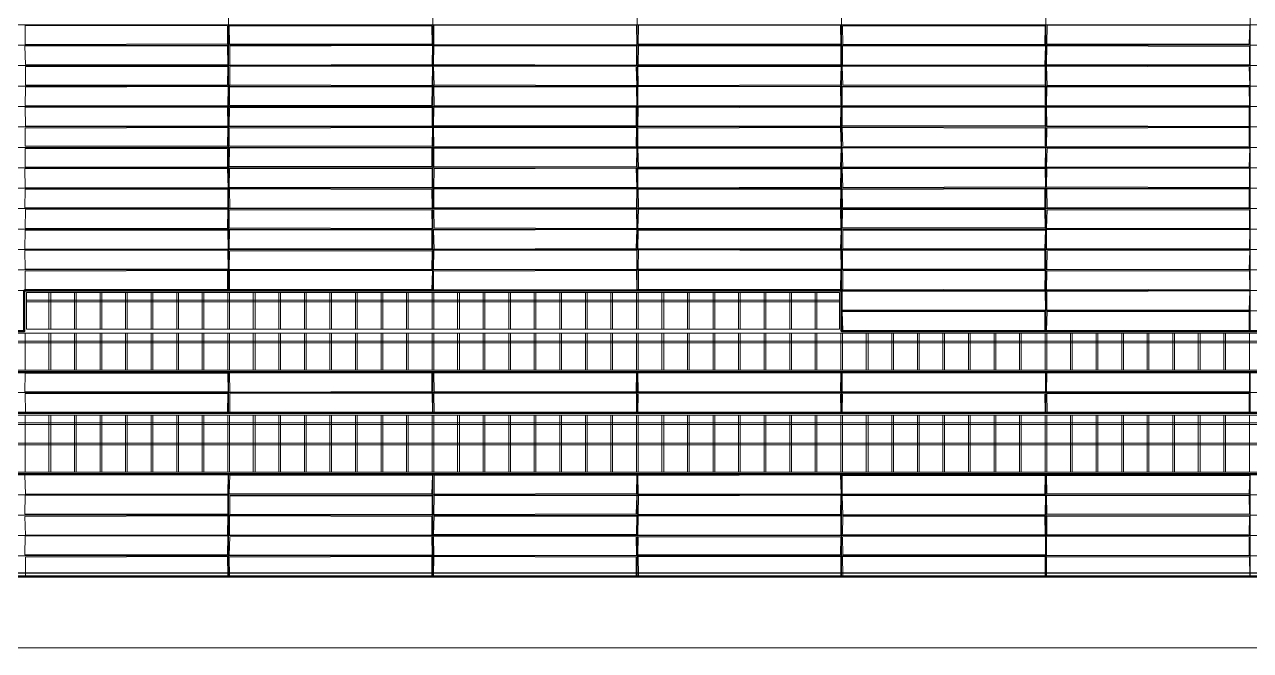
# Model space of a CAD drawing. Extents: x -50000 to 1632000, y -47600 to 308800.
# Drawn here: x 1054013 to 1126013, y -4550 to 32214 of the extents above; entities that cross this region are included whole.
import ezdxf

# ---------------------------------------------------------------- set-up
doc = ezdxf.new("R2010")
doc.units = 0
doc.header["$MEASUREMENT"] = 0
doc.layers.get('Defpoints').update_dxf_attribs({"color": 6})
doc.layers.add('2', color=7, linetype='Continuous')
doc.styles.get("Standard").update_dxf_attribs({"font": 'isocpeur.ttf'})
doc.dimstyles.get("Standard").update_dxf_attribs({"dimscale": 200, "dimtxt": 2.5, "dimasz": 1.5, "dimexe": 1.5, "dimexo": 5, "dimgap": 1, "dimtad": 1, "dimtoh": 1, "dimdec": 0, "dimrnd": 10, "dimzin": 0, "dimtxsty": 'Standard', "dimblk": 'OBLIQUE', "dimcen": 1, "dimdle": 1.5, "dimclrd": 256, "dimclre": 256, "dimclrt": 256, "dimadec": 0, "dimazin": 0, "dimtfac": 1, "dimtdec": 0, "dimtix": 1, "dimtmove": 0, "dimatfit": 3, "dimldrblk": 'NONE', "dimfxl": 1, "dimtolj": 1, "dimtzin": 0, "dimlwd": 18, "dimlwe": 18, "dimarcsym": 1})

# ---------------------------------------------------------------- blocks, each defined once
blk = doc.blocks.new('_Oblique')
at = {"color": 0, "linetype": 'ByBlock', "lineweight": -2}
blk.add_line((-0.5, -0.5), (0.5, 0.5), dxfattribs=at)
blk = doc.blocks.new('*D19')
at = {"layer": '2', "linetype": 'Continuous', "lineweight": 18, "transparency": 16777216}
blk.add_line((837700, -4400), (1240300, -4400), dxfattribs=at)
at = {"layer": 'Defpoints', "color": 0, "linetype": 'Continuous', "transparency": 16777216}
for p in [(1240000, 220000), (838000, 0), (1240000, -4400)]:
    blk.add_point(p, dxfattribs=at)
at = {"layer": '2', "linetype": 'Continuous', "lineweight": 18, "transparency": 16777216, "xscale": 300, "yscale": 300, "zscale": 300, "rotation": 180}
blk.add_blockref('_Oblique', (838000, -4400), dxfattribs=at)
at = {"layer": '2', "linetype": 'Continuous', "lineweight": 18, "transparency": 16777216, "xscale": 300, "yscale": 300, "zscale": 300}
blk.add_blockref('_Oblique', (1240000, -4400), dxfattribs=at)
at = {"layer": '2', "linetype": 'Continuous', "lineweight": 18, "transparency": 16777216, "insert": (1039000, -3950), "char_height": 500, "attachment_point": 5}
blk.add_mtext('\\A1;402000', dxfattribs=at)
blk = doc.blocks.new('_None')

msp = doc.modelspace()

# ---------------------------------------------------------------- linework, layer by layer
at = {"layer": '2', "color": 8, "linetype": 'Continuous', "lineweight": 13}
for p, q in [((1090000, 71200), (1090000, 16600)), ((1102000, 53800), (1102000, 14200)), ((1066000, 44200), (1066000, 16600)), ((1078000, 44200), (1078000, 16600)), ((1126000, 43000), (1126000, 14200)), ((1114000, 35800), (1114000, 14200)), ((1240000, 32200), (838000, 32200)), ((1240000, 31000), (838000, 31000)), ((1240000, 29800), (838000, 29800)), ((1240000, 28600), (838000, 28600)), ((838000, 27400), (1240000, 27400)), ((1240000, 26200), (838000, 26200)), ((838000, 25000), (1240000, 25000)), ((1240000, 23800), (838000, 23800)), ((1240000, 22600), (838000, 22600)), ((838000, 21400), (1240000, 21400)), ((1240000, 20200), (838000, 20200)), ((838000, 19000), (1240000, 19000)), ((1240000, 17800), (838000, 17800)), ((1240000, 16600), (838000, 16600)), ((1150000, 15400), (1102000, 15400)), ((1102000, 14200), (1150000, 14200)), ((1240000, 11800), (838000, 11800)), ((1066000, 11800), (1066000, 9400)), ((1078000, 11800), (1078000, 9400)), ((1090000, 11800), (1090000, 9400)), ((1102000, 11800), (1102000, 9400)), ((1114000, 11800), (1114000, 9400)), ((1126000, 11800), (1126000, 9400)), ((1240000, 10600), (838000, 10600)), ((838000, 9400), (1240000, 9400)), ((1240000, 5800), (838000, 5800)), ((1066000, 5800), (1066000, -200)), ((1078000, 5800), (1078000, -200)), ((1090000, 5800), (1090000, -200)), ((1102000, 5800), (1102000, -200)), ((1114000, 5800), (1114000, -200)), ((1126000, 5800), (1126000, -200)), ((1240000, 4600), (838000, 4600)), ((838000, 3400), (1240000, 3400)), ((1240000, 2200), (838000, 2200)), ((1240000, 1000), (838000, 1000)), ((838000, -200), (1240000, -200))]:
    msp.add_line(p, q, dxfattribs=at)
at = {"layer": '2', "color": 8, "linetype": 'Continuous', "lineweight": 9}
for p, q in [((1054043.4, 31032.7), (1054044.2, 32160.3)), ((1054044.2, 32160.3), (1065935.6, 32132.1)), ((1065933.3, 31074.7), (1065935.6, 32132.1)), ((1066032.1, 32142.9), (1077930.2, 32145.3)), ((1066050.8, 31066.8), (1066032.1, 32142.9)), ((1077948.7, 31060.2), (1077930.2, 32145.3)), ((1078052, 32154.3), (1089949.6, 32168.3)), ((1078052.6, 31029.3), (1078052, 32154.3)), ((1089966, 31037.3), (1089949.6, 32168.3)), ((1090047.7, 31055.1), (1090062.5, 32161)), ((1090062.5, 32161), (1101933.8, 32169.7)), ((1101944.9, 31061), (1101933.8, 32169.7)), ((1102052.5, 32132.7), (1113946, 32145.4)), ((1102074.2, 31042.9), (1102052.5, 32132.7)), ((1113941.6, 31039.6), (1113946, 32145.4)), ((1114050.5, 31069.6), (1114065.2, 32170.2)), ((1114065.2, 32170.2), (1125971, 32171.3)), ((1125938, 31053.8), (1125971, 32171.3)), ((1054026, 30936.4), (1065928.7, 30963.6)), ((1054043.4, 31032.7), (1065933.3, 31074.7)), ((1065949.1, 29846.7), (1065928.7, 30963.6)), ((1066000, 31000), (1065933.3, 31074.7)), ((1066050.8, 31066.8), (1077948.7, 31060.2)), ((1066062, 30952), (1077972.9, 30974.1)), ((1077945.9, 29862.7), (1077972.9, 30974.1)), ((1078025.2, 29872.3), (1078056, 30969.3)), ((1078052.6, 31029.3), (1089966, 31037.3)), ((1078056, 30969.3), (1089956.9, 30943.2)), ((1090047.2, 29857.3), (1090065.3, 30961.9)), ((1090047.7, 31055.1), (1101944.9, 31061)), ((1090065.3, 30961.9), (1101946.6, 30963.1)), ((1101944.6, 29854), (1101946.6, 30963.1)), ((1102047.7, 30947.8), (1113972.4, 30962.3)), ((1102074.2, 31042.9), (1113941.6, 31039.6)), ((1113934.7, 29829.7), (1113972.4, 30962.3)), ((1114032.5, 29872), (1114057, 30963.6)), ((1114050.5, 31069.6), (1125938, 31053.8)), ((1114057, 30963.6), (1125957.1, 30926.3)), ((1054063.5, 29856.6), (1054026, 30936.4)), ((1066067.4, 29836), (1066062, 30952)), ((1089949.8, 29831.2), (1089956.9, 30943.2)), ((1102057.7, 29853.7), (1102047.7, 30947.8)), ((1125958.4, 29846.2), (1125957.1, 30926.3)), ((1054063.5, 29856.6), (1065949.1, 29846.7)), ((1054072.4, 29739.8), (1065952.5, 29746)), ((1054074.8, 28655.7), (1054072.4, 29739.8)), ((1065934.4, 28661), (1065952.5, 29746)), ((1066061.2, 29738.9), (1077974.2, 29760.8)), ((1066069.1, 28673), (1066061.2, 29738.9)), ((1066067.4, 29836), (1077945.9, 29862.7)), ((1077962, 28634), (1077974.2, 29760.8)), ((1078025.2, 29872.3), (1089949.8, 29831.2)), ((1078039.7, 29756.5), (1089932.9, 29732.4)), ((1078073.8, 28674.1), (1078039.7, 29756.5)), ((1089968.6, 28637.8), (1089932.9, 29732.4)), ((1090040.1, 29749.3), (1101968.5, 29747.1)), ((1090050.6, 28630.1), (1090040.1, 29749.3)), ((1090047.2, 29857.3), (1101944.6, 29854)), ((1101927, 28670.3), (1101968.5, 29747.1)), ((1102040.5, 29752), (1113950.6, 29771.7)), ((1102065.8, 28662), (1102040.5, 29752)), ((1102057.7, 29853.7), (1113934.7, 29829.7)), ((1113951.2, 28650.2), (1113950.6, 29771.7)), ((1114032.5, 29872), (1125958.4, 29846.2)), ((1114033.4, 29764.1), (1125944.9, 29730.5)), ((1114074.2, 28629.7), (1114033.4, 29764.1)), ((1125972.6, 28657.5), (1125944.9, 29730.5)), ((1054045.6, 27464.3), (1054066, 28535.2)), ((1054066, 28535.2), (1065970.3, 28566.6)), ((1054074.8, 28655.7), (1065934.4, 28661)), ((1065961.9, 27433.9), (1065970.3, 28566.6)), ((1066000, 28600), (1066069.1, 28673)), ((1066042.2, 27452.7), (1066048.7, 28562.9)), ((1066048.7, 28562.9), (1077948.1, 28534.5)), ((1066069.1, 28673), (1077962, 28634)), ((1077928.8, 27456.3), (1077948.1, 28534.5)), ((1078000, 28600), (1078073.8, 28674.1)), ((1078053.5, 28552.3), (1089945.4, 28540.2)), ((1078069.1, 27429.2), (1078053.5, 28552.3)), ((1078073.8, 28674.1), (1089968.6, 28637.8)), ((1089970, 27454.3), (1089945.4, 28540.2)), ((1090030.9, 28570.2), (1101930.3, 28551.7)), ((1090036.5, 27472.1), (1090030.9, 28570.2)), ((1090050.6, 28630.1), (1101927, 28670.3)), ((1102000, 28600), (1101927, 28670.3)), ((1101946.8, 27453.6), (1101930.3, 28551.7)), ((1102028.5, 27449.1), (1102030.8, 28528.8)), ((1102030.8, 28528.8), (1113947.3, 28551.3)), ((1102065.8, 28662), (1113951.2, 28650.2)), ((1113952.1, 27467.8), (1113947.3, 28551.3)), ((1114027.3, 27431.9), (1114050.7, 28559.7)), ((1114050.7, 28559.7), (1125935.9, 28526.5)), ((1114074.2, 28629.7), (1125972.6, 28657.5)), ((1125955, 27461.6), (1125935.9, 28526.5)), ((1054045.6, 27464.3), (1065961.9, 27433.9)), ((1054059, 27358.5), (1065942.6, 27365.7)), ((1065954.8, 26254.6), (1065942.6, 27365.7)), ((1066042.2, 27452.7), (1077928.8, 27456.3)), ((1078055.1, 27334.5), (1089935.6, 27364.5)), ((1078069.1, 27429.2), (1089970, 27454.3)), ((1089925.6, 26263), (1089935.6, 27364.5)), ((1090036.5, 27472.1), (1101946.8, 27453.6)), ((1102028.5, 27449.1), (1113952.1, 27467.8)), ((1114027.3, 27431.9), (1125955, 27461.6)), ((1114027.3, 27330.7), (1125942.3, 27360.9)), ((1125928.8, 26230.3), (1125942.3, 27360.9)), ((1054067.2, 26251.9), (1054059, 27358.5)), ((1066033.8, 26247.2), (1066054.9, 27341)), ((1066054.9, 27341), (1077957.6, 27336.7)), ((1077944.4, 26262.9), (1077957.6, 27336.7)), ((1078031.8, 26257.8), (1078055.1, 27334.5)), ((1090026, 26236.2), (1090053.8, 27351.4)), ((1090053.8, 27351.4), (1101955.6, 27328.4)), ((1101940.7, 26243.9), (1101955.6, 27328.4)), ((1102028.1, 26271.7), (1102034.5, 27336.2)), ((1102034.5, 27336.2), (1113959.4, 27352.8)), ((1113947.4, 26274.5), (1113959.4, 27352.8)), ((1114058.1, 26269.2), (1114027.3, 27330.7)), ((1054046.9, 26133.7), (1065956.8, 26172.1)), ((1054053.2, 25062), (1054046.9, 26133.7)), ((1054067.2, 26251.9), (1065954.8, 26254.6)), ((1065927.4, 25073.2), (1065956.8, 26172.1)), ((1066027, 26125.7), (1077965, 26170.4)), ((1066030, 25065.8), (1066027, 26125.7)), ((1066033.8, 26247.2), (1077944.4, 26262.9)), ((1077957.8, 25074.1), (1077965, 26170.4)), ((1078026.4, 26162.5), (1089962.4, 26141.1)), ((1078053.8, 25055), (1078026.4, 26162.5)), ((1078031.8, 26257.8), (1089925.6, 26263)), ((1089925.1, 25070.8), (1089962.4, 26141.1)), ((1090026, 26236.2), (1101940.7, 26243.9)), ((1090031.1, 26131.4), (1101931.1, 26165.4)), ((1090039.4, 25035.7), (1090031.1, 26131.4)), ((1101971, 25048.5), (1101931.1, 26165.4)), ((1102028.1, 26271.7), (1113947.4, 26274.5)), ((1102034.2, 26164.2), (1113953.3, 26132.9)), ((1102064.4, 25053.2), (1102034.2, 26164.2)), ((1113961.6, 25060.9), (1113953.3, 26132.9)), ((1114034.9, 25049.6), (1114049.4, 26126.8)), ((1114049.4, 26126.8), (1125937.6, 26157.6)), ((1114058.1, 26269.2), (1125928.8, 26230.3)), ((1125929.8, 25074.4), (1125937.6, 26157.6)), ((1054053.2, 25062), (1065927.4, 25073.2)), ((1054059.1, 24926.6), (1065933.6, 24934.1)), ((1054059.8, 23857.8), (1054059.1, 24926.6)), ((1066000, 25000), (1065927.4, 25073.2)), ((1065937.6, 23840.2), (1065933.6, 24934.1)), ((1066026.1, 23866.1), (1066052.2, 24973.2)), ((1066030, 25065.8), (1077957.8, 25074.1)), ((1066052.2, 24973.2), (1077934.1, 24947.8)), ((1077928.7, 23865.7), (1077934.1, 24947.8)), ((1078053.8, 25055), (1089925.1, 25070.8)), ((1078055.5, 24945.5), (1089964, 24928.1)), ((1078058.5, 23854.8), (1078055.5, 24945.5)), ((1090000, 25000), (1089925.1, 25070.8)), ((1089958.8, 23867.1), (1089964, 24928.1)), ((1090035.8, 24948.7), (1101971.7, 24935.4)), ((1090072.6, 23843), (1090035.8, 24948.7)), ((1090039.4, 25035.7), (1101971, 25048.5)), ((1101931.2, 23850.5), (1101971.7, 24935.4)), ((1102035.2, 24966.7), (1113971.3, 24968.2)), ((1102070.1, 23844.8), (1102035.2, 24966.7)), ((1102064.4, 25053.2), (1113961.6, 25060.9)), ((1113952.7, 23838.9), (1113971.3, 24968.2)), ((1114027.9, 23835.6), (1114071.3, 24932.5)), ((1114034.9, 25049.6), (1125929.8, 25074.4)), ((1114071.3, 24932.5), (1125971.3, 24951.4)), ((1126000, 25000), (1125929.8, 25074.4)), ((1125945, 23855.8), (1125971.3, 24951.4)), ((1054035.2, 23742.4), (1065939.5, 23761)), ((1054059.8, 23857.8), (1065937.6, 23840.2)), ((1065969.2, 22630.2), (1065939.5, 23761)), ((1066026.1, 23866.1), (1077928.7, 23865.7)), ((1078058.5, 23854.8), (1089958.8, 23867.1)), ((1078062.6, 23732.8), (1089925.7, 23774.3)), ((1089966.1, 22659.9), (1089925.7, 23774.3)), ((1090072.6, 23843), (1101931.2, 23850.5)), ((1102070.1, 23844.8), (1113952.7, 23838.9)), ((1114027.9, 23835.6), (1125945, 23855.8)), ((1114041.1, 22672.8), (1114049.6, 23768)), ((1114049.6, 23768), (1125955, 23774.8)), ((1125962.7, 22638.3), (1125955, 23774.8)), ((1054051.6, 22629.4), (1054035.2, 23742.4)), ((1066031.5, 22636), (1066041.6, 23757)), ((1066041.6, 23757), (1077959.9, 23758.7)), ((1077946.2, 22646.9), (1077959.9, 23758.7)), ((1078056.4, 22633), (1078062.6, 23732.8)), ((1090030.2, 23746.5), (1101945.7, 23742.4)), ((1090040.4, 22627.6), (1090030.2, 23746.5)), ((1101938.7, 22654.6), (1101945.7, 23742.4)), ((1102040, 23758.6), (1113958.7, 23734.2)), ((1102074.8, 22650.1), (1102040, 23758.6)), ((1113964.6, 22671.8), (1113958.7, 23734.2)), ((1054040.9, 21445.2), (1054041.4, 22540.4)), ((1054041.4, 22540.4), (1065959, 22545.5)), ((1054051.6, 22629.4), (1065969.2, 22630.2)), ((1065961.3, 21444.5), (1065959, 22545.5)), ((1066031.5, 22636), (1077946.2, 22646.9)), ((1066043, 22565.1), (1077942.8, 22533.9)), ((1066060.9, 21436.4), (1066043, 22565.1)), ((1077959.1, 21431), (1077942.8, 22533.9)), ((1078041.8, 22571.9), (1089970.5, 22571.6)), ((1078046.7, 21455.6), (1078041.8, 22571.9)), ((1078056.4, 22633), (1089966.1, 22659.9)), ((1089953.5, 21451.2), (1089970.5, 22571.6)), ((1090040.4, 22627.6), (1101938.7, 22654.6)), ((1090053.6, 22539), (1101950.3, 22534.4)), ((1090068, 21460.7), (1090053.6, 22539)), ((1101933.9, 21456.2), (1101950.3, 22534.4)), ((1102034.5, 22531.3), (1113925.5, 22562.9)), ((1102053.1, 21470.3), (1102034.5, 22531.3)), ((1102074.8, 22650.1), (1113964.6, 22671.8)), ((1113943.1, 21449.4), (1113925.5, 22562.9)), ((1114041.1, 22672.8), (1125962.7, 22638.3)), ((1114046.8, 22558.6), (1125929.6, 22548.9)), ((1114064.1, 21441.9), (1114046.8, 22558.6)), ((1125942, 21444.1), (1125929.6, 22548.9)), ((1054040.9, 21445.2), (1065961.3, 21444.5)), ((1054053, 20244), (1054074, 21353.4)), ((1054074, 21353.4), (1065953.9, 21365.6)), ((1065941.2, 20227.9), (1065953.9, 21365.6)), ((1066029.1, 21331.3), (1077930.9, 21339.8)), ((1066030.7, 20268.2), (1066029.1, 21331.3)), ((1066060.9, 21436.4), (1077959.1, 21431)), ((1077956.9, 20232.9), (1077930.9, 21339.8)), ((1078046.7, 21455.6), (1089953.5, 21451.2)), ((1078059.7, 21330.3), (1089956.7, 21354.1)), ((1078072.8, 20263.5), (1078059.7, 21330.3)), ((1089965, 20226.4), (1089956.7, 21354.1)), ((1090036.4, 20236.4), (1090069, 21372.6)), ((1090068, 21460.7), (1101933.9, 21456.2)), ((1090069, 21372.6), (1101935.7, 21351.3)), ((1101955.6, 20245.5), (1101935.7, 21351.3)), ((1102034.4, 20274.3), (1102049.2, 21345.4)), ((1102049.2, 21345.4), (1113934.6, 21346.5)), ((1102053.1, 21470.3), (1113943.1, 21449.4)), ((1113963.9, 20263.8), (1113934.6, 21346.5)), ((1114040.2, 20243.4), (1114069.2, 21338.7)), ((1114064.1, 21441.9), (1125942, 21444.1)), ((1114069.2, 21338.7), (1125951.7, 21325.1)), ((1125947.7, 20259.4), (1125951.7, 21325.1)), ((1054053, 20244), (1065941.2, 20227.9)), ((1066030.7, 20268.2), (1077956.9, 20232.9)), ((1066046.3, 20161.7), (1066039.3, 19050.3)), ((1077926, 20144.7), (1066046.3, 20161.7)), ((1078036.8, 20144.9), (1089969.3, 20169)), ((1078072.8, 20263.5), (1089965, 20226.4)), ((1089943.8, 19058.3), (1089969.3, 20169)), ((1090036.4, 20236.4), (1101955.6, 20245.5)), ((1102034.4, 20274.3), (1113963.9, 20263.8)), ((1114036.6, 19042.6), (1114038.1, 20173.4)), ((1114038.1, 20173.4), (1125974.5, 20153.9)), ((1114040.2, 20243.4), (1125947.7, 20259.4)), ((1054028.2, 19045.1), (1054048.3, 20136.3)), ((1054048.3, 20136.3), (1065957.5, 20128.8)), ((1065965.4, 19025.7), (1065957.5, 20128.8)), ((1077938.8, 19040.1), (1077926, 20144.7)), ((1078062.4, 19025.9), (1078036.8, 20144.9)), ((1090035.5, 19062.8), (1090051.4, 20128.9)), ((1090051.4, 20128.9), (1101970.9, 20127.3)), ((1101941.9, 19046.9), (1101970.9, 20127.3)), ((1102064.2, 19047.5), (1102068.9, 20142.3)), ((1102068.9, 20142.3), (1113966.2, 20127.4)), ((1113942, 19061.2), (1113966.2, 20127.4)), ((1125961.7, 19042.7), (1125974.5, 20153.9)), ((1054028.2, 19045.1), (1065965.4, 19025.7)), ((1054039, 18948.6), (1065960.1, 18957.8)), ((1054060.1, 17848.9), (1054039, 18948.6)), ((1065973.2, 17846.8), (1065960.1, 18957.8)), ((1066029, 17825.2), (1066041.5, 18925.8)), ((1066039.3, 19050.3), (1077938.8, 19040.1)), ((1066041.5, 18925.8), (1077960.6, 18930.6)), ((1077927.1, 17830.3), (1077960.6, 18930.6)), ((1078025.2, 17835.2), (1078045.6, 18960.8)), ((1078045.6, 18960.8), (1089970.7, 18960.9)), ((1078062.4, 19025.9), (1089943.8, 19058.3)), ((1089970.9, 17847), (1089970.7, 18960.9)), ((1090035.5, 19062.8), (1101941.9, 19046.9)), ((1090046.6, 17836.4), (1090074.7, 18972.3)), ((1090074.7, 18972.3), (1101954.4, 18947.4)), ((1101968.1, 17868.6), (1101954.4, 18947.4)), ((1102047.6, 17849), (1102053, 18941.2)), ((1102053, 18941.2), (1113927.8, 18959.9)), ((1102064.2, 19047.5), (1113942, 19061.2)), ((1113933.3, 17855.5), (1113927.8, 18959.9)), ((1114036.6, 19042.6), (1125961.7, 19042.7)), ((1114047.4, 17835.9), (1114062.5, 18927.2)), ((1114062.5, 18927.2), (1125970.8, 18932.8)), ((1125931.3, 17832.2), (1125970.8, 18932.8)), ((1054050, 16646.6), (1054059.8, 17728.7)), ((1054059.8, 17728.7), (1065939.7, 17773.1)), ((1054060.1, 17848.9), (1065973.2, 17846.8)), ((1065931.7, 16659.9), (1065939.7, 17773.1)), ((1066029, 17825.2), (1077927.1, 17830.3)), ((1066052, 16644.9), (1066059.1, 17764.3)), ((1066059.1, 17764.3), (1077966.2, 17741.5)), ((1077934.4, 16653.2), (1077966.2, 17741.5)), ((1078025.2, 17835.2), (1089970.9, 17847)), ((1078027.4, 16645.8), (1078034.4, 17726.1)), ((1078034.4, 17726.1), (1089953.1, 17769.7)), ((1089964.7, 16633.8), (1089953.1, 17769.7)), ((1090046.6, 17836.4), (1101968.1, 17868.6)), ((1090071.1, 16671.3), (1090071.9, 17758.1)), ((1090071.9, 17758.1), (1101951.9, 17748.5)), ((1101933, 16660.6), (1101951.9, 17748.5)), ((1102047.6, 17849), (1113933.3, 17855.5)), ((1102073, 16674.5), (1102074.2, 17742.3)), ((1102074.2, 17742.3), (1113952.2, 17765.4)), ((1113942.7, 16632.2), (1113952.2, 17765.4)), ((1114028.2, 16626.6), (1114051.6, 17728.5)), ((1114047.4, 17835.9), (1125931.3, 17832.2)), ((1114051.6, 17728.5), (1125960.1, 17749.9)), ((1125965.4, 16674.6), (1125960.1, 17749.9)), ((1054050, 16646.6), (1065931.7, 16659.9)), ((1066052, 16644.9), (1077934.4, 16653.2)), ((1078027.4, 16645.8), (1089964.7, 16633.8)), ((1090000, 16600), (1090071.1, 16671.3)), ((1090071.1, 16671.3), (1101933, 16660.6)), ((1102000, 16600), (1102073, 16674.5)), ((1102073, 16674.5), (1113942.7, 16632.2)), ((1114028.2, 16626.6), (1125965.4, 16674.6)), ((1114047.1, 16526.5), (1125964.9, 16564.5)), ((1125929.9, 15436.7), (1125964.9, 16564.5)), ((1102037.7, 15441.8), (1102042.2, 16558.1)), ((1102042.2, 16558.1), (1113952.7, 16528.5)), ((1113971.4, 15436.7), (1113952.7, 16528.5)), ((1114048.5, 15459.4), (1114047.1, 16526.5)), ((1102034.3, 15360.4), (1113943.8, 15349.2)), ((1102072.5, 14250.6), (1102034.3, 15360.4)), ((1102037.7, 15441.8), (1113971.4, 15436.7)), ((1113926.7, 14229.2), (1113943.8, 15349.2)), ((1114027.7, 14247), (1114068.8, 15358.6)), ((1114048.5, 15459.4), (1125929.9, 15436.7)), ((1114068.8, 15358.6), (1125937.5, 15356.8)), ((1125941.2, 14266.1), (1125937.5, 15356.8)), ((1102072.5, 14250.6), (1113926.7, 14229.2)), ((1114027.7, 14247), (1125941.2, 14266.1)), ((1054030.9, 10637.6), (1054050.2, 11743.6)), ((1054050.2, 11743.6), (1065946.9, 11743.7)), ((1065969.3, 10636.2), (1065946.9, 11743.7)), ((1066046.2, 11745.6), (1077932.5, 11754.4)), ((1066068.3, 10630.4), (1066046.2, 11745.6)), ((1077934.2, 10669.1), (1077932.5, 11754.4)), ((1078057.9, 11753.9), (1089951.7, 11750)), ((1078067.1, 10644.5), (1078057.9, 11753.9)), ((1089930.9, 10644.2), (1089951.7, 11750)), ((1090038.2, 11753.2), (1101952.4, 11762.4)), ((1090045.7, 10633), (1090038.2, 11753.2)), ((1101940.5, 10661.9), (1101952.4, 11762.4)), ((1102039.2, 11768.4), (1113965.9, 11768.3)), ((1102040.6, 10632.1), (1102039.2, 11768.4)), ((1113966.3, 10645.5), (1113965.9, 11768.3)), ((1114028.2, 10636.5), (1114056.6, 11734.7)), ((1114056.6, 11734.7), (1125962.7, 11750.9)), ((1125948.7, 10638.6), (1125962.7, 11750.9)), ((1054030.9, 10637.6), (1065969.3, 10636.2)), ((1054052.1, 10542.1), (1065951.4, 10539.5)), ((1054064.5, 9455.7), (1054052.1, 10542.1)), ((1065940.3, 9435.5), (1065951.4, 10539.5)), ((1066068.3, 10630.4), (1077934.2, 10669.1)), ((1066069, 9450.8), (1066069.5, 10543.8)), ((1066069.5, 10543.8), (1077951, 10558)), ((1077964.7, 9443.9), (1077951, 10558)), ((1078050.5, 10550.8), (1089952.8, 10569.5)), ((1078071.3, 9428.9), (1078050.5, 10550.8)), ((1078067.1, 10644.5), (1089930.9, 10644.2)), ((1089956.4, 9465.7), (1089952.8, 10569.5)), ((1090037.5, 9443.7), (1090059.2, 10530.8)), ((1090045.7, 10633), (1101940.5, 10661.9)), ((1090059.2, 10530.8), (1101937.3, 10550.4)), ((1101949.5, 9436.5), (1101937.3, 10550.4)), ((1102037.3, 9442.1), (1102050.8, 10550.6)), ((1102040.6, 10632.1), (1113966.3, 10645.5)), ((1102050.8, 10550.6), (1113932, 10527.4)), ((1113954.2, 9450.1), (1113932, 10527.4)), ((1114028.2, 10636.5), (1125948.7, 10638.6)), ((1114052.7, 10551), (1125942.1, 10549.3)), ((1114064.6, 9447.4), (1114052.7, 10551)), ((1125933.4, 9451.4), (1125942.1, 10549.3)), ((1054064.5, 9455.7), (1065940.3, 9435.5)), ((1066069, 9450.8), (1077964.7, 9443.9)), ((1078071.3, 9428.9), (1089956.4, 9465.7)), ((1090037.5, 9443.7), (1101949.5, 9436.5)), ((1102037.3, 9442.1), (1113954.2, 9450.1)), ((1114064.6, 9447.4), (1125933.4, 9451.4)), ((1090038.1, 5731.1), (1101939.1, 5769.1)), ((1101969.5, 4635), (1101939.1, 5769.1)), ((1054029.8, 5740.6), (1065973.9, 5759.3)), ((1054062.9, 4634.5), (1054029.8, 5740.6)), ((1065960, 4649.5), (1065973.9, 5759.3)), ((1066036.2, 4672.7), (1066066.4, 5756.4)), ((1066066.4, 5756.4), (1077974.7, 5745.2)), ((1077939.4, 4647.5), (1077974.7, 5745.2)), ((1078064.7, 4639.6), (1078070.9, 5755.6)), ((1078070.9, 5755.6), (1089965.7, 5741.5)), ((1089944.9, 4668.4), (1089965.7, 5741.5)), ((1090044.8, 4644.3), (1090038.1, 5731.1)), ((1102035.2, 4640.1), (1102041.4, 5729.5)), ((1102041.4, 5729.5), (1113945.8, 5733.2)), ((1113941.8, 4656.1), (1113945.8, 5733.2)), ((1114029.2, 5729.4), (1125971.8, 5728.8)), ((1114050.2, 4661.6), (1114029.2, 5729.4)), ((1125942.3, 4645.9), (1125971.8, 5728.8)), ((1054034.4, 3450.3), (1054058.4, 4564.9)), ((1054058.4, 4564.9), (1065952, 4550)), ((1054062.9, 4634.5), (1065960, 4649.5)), ((1065957.8, 3452.3), (1065952, 4550)), ((1066036.2, 4672.7), (1077939.4, 4647.5)), ((1066063.7, 4525.4), (1077947.3, 4542.2)), ((1066065.9, 3441.4), (1066063.7, 4525.4)), ((1077962.9, 3438.1), (1077947.3, 4542.2)), ((1078046.6, 3445), (1078063.2, 4545.9)), ((1078063.2, 4545.9), (1089969.3, 4525.4)), ((1078064.7, 4639.6), (1089944.9, 4668.4)), ((1089941.9, 3466.7), (1089969.3, 4525.4)), ((1090000, 4600), (1090067, 4525.6)), ((1090044.8, 4644.3), (1101969.5, 4635)), ((1090050.8, 3465.5), (1090067, 4525.6)), ((1090067, 4525.6), (1101954, 4564.7)), ((1101944, 3427), (1101954, 4564.7)), ((1102035.2, 4640.1), (1113941.8, 4656.1)), ((1102039.2, 4541), (1113973.2, 4559.6)), ((1102062.6, 3426.6), (1102039.2, 4541)), ((1113948.7, 3440.4), (1113973.2, 4559.6)), ((1114026.4, 4526.1), (1125928.3, 4559.7)), ((1114048.6, 3460), (1114026.4, 4526.1)), ((1114050.2, 4661.6), (1125942.3, 4645.9)), ((1125954.1, 3473.2), (1125928.3, 4559.7)), ((1054034.4, 3450.3), (1065957.8, 3452.3)), ((1054040.8, 3327.2), (1065959, 3354.7)), ((1054067.3, 2225.9), (1054040.8, 3327.2)), ((1065938.9, 2237.1), (1065959, 3354.7)), ((1066045.8, 2244.5), (1066049, 3354.7)), ((1066049, 3354.7), (1077936.5, 3327.9)), ((1066065.9, 3441.4), (1077962.9, 3438.1)), ((1077930.6, 2226.3), (1077936.5, 3327.9)), ((1078026.3, 2259.9), (1078061.7, 3331.9)), ((1078046.6, 3445), (1089941.9, 3466.7)), ((1078061.7, 3331.9), (1089967.1, 3329.4)), ((1089955.1, 2266), (1089967.1, 3329.4)), ((1090036.5, 2244.5), (1090056.3, 3360.8)), ((1090050.8, 3465.5), (1101944, 3427)), ((1090056.3, 3360.8), (1101945.8, 3336)), ((1101948.3, 2230.4), (1101945.8, 3336)), ((1102061.3, 2257.9), (1102072.1, 3334.7)), ((1102062.6, 3426.6), (1113948.7, 3440.4)), ((1102072.1, 3334.7), (1113936, 3341.7)), ((1113950.9, 2233.9), (1113936, 3341.7)), ((1114048.6, 3460), (1125954.1, 3473.2)), ((1114052, 3342.8), (1125962.5, 3328.7)), ((1114053.1, 2232.7), (1114052, 3342.8)), ((1125926.1, 2271.9), (1125962.5, 3328.7)), ((1054031.7, 1069.1), (1054060.4, 2174)), ((1054060.4, 2174), (1065948.4, 2159.1)), ((1054067.3, 2225.9), (1065938.9, 2237.1)), ((1066045.8, 2244.5), (1077930.6, 2226.3)), ((1078026.3, 2259.9), (1089955.1, 2266)), ((1090036.5, 2244.5), (1101948.3, 2230.4)), ((1102050.2, 2134.1), (1113969.5, 2163.9)), ((1102061.3, 2257.9), (1113950.9, 2233.9)), ((1113968.5, 1069), (1113969.5, 2163.9)), ((1114053.1, 2232.7), (1125926.1, 2271.9)), ((1126000, 2200), (1125926.1, 2271.9)), ((1065941.7, 1069.1), (1065948.4, 2159.1)), ((1066028.5, 1053.5), (1066061.7, 2134.5)), ((1066061.7, 2134.5), (1077937, 2145.4)), ((1077962.6, 1039.2), (1077937, 2145.4)), ((1078029.3, 2138.4), (1089942.9, 2130)), ((1078060.2, 1032.4), (1078029.3, 2138.4)), ((1089946.3, 1052.9), (1089942.9, 2130)), ((1090030.4, 1073.2), (1090059.3, 2129.9)), ((1090059.3, 2129.9), (1101958.3, 2133.5)), ((1101942.1, 1071.9), (1101958.3, 2133.5)), ((1102067.6, 1071.1), (1102050.2, 2134.1)), ((1114028.7, 2151), (1125929.4, 2133.6)), ((1114035.3, 1026), (1114028.7, 2151)), ((1125944.6, 1044.3), (1125929.4, 2133.6)), ((1054031.7, 1069.1), (1065941.7, 1069.1)), ((1054064, 933.7), (1065925.7, 971.5)), ((1054072.7, -158.5), (1054064, 933.7)), ((1065946.7, -141.6), (1065925.7, 971.5)), ((1066028, 934.5), (1077942.4, 973.2)), ((1066060.5, -161.8), (1066028, 934.5)), ((1066028.5, 1053.5), (1077962.6, 1039.2)), ((1077926.7, -150.6), (1077942.4, 973.2)), ((1078039.4, -160.2), (1078049.6, 972.5)), ((1078049.6, 972.5), (1089934.3, 927)), ((1078060.2, 1032.4), (1089946.3, 1052.9)), ((1089927, -167.1), (1089934.3, 927)), ((1090030.4, 1073.2), (1101942.1, 1071.9)), ((1090042.1, 962.1), (1101961.3, 972.5)), ((1090075, -154.1), (1090042.1, 962.1)), ((1101964, -164), (1101961.3, 972.5)), ((1102044.7, 969.9), (1113955, 968.5)), ((1102074.7, -137.6), (1102044.7, 969.9)), ((1102067.6, 1071.1), (1113968.5, 1069)), ((1113955.4, -167.1), (1113955, 968.5)), ((1114033.9, 949.9), (1125948.3, 937)), ((1114042.6, -173.7), (1114033.9, 949.9)), ((1114035.3, 1026), (1125944.6, 1044.3)), ((1125971.2, -150.4), (1125948.3, 937)), ((1054072.7, -158.5), (1065946.7, -141.6)), ((1066060.5, -161.8), (1077926.7, -150.6)), ((1078039.4, -160.2), (1089927, -167.1)), ((1090075, -154.1), (1101964, -164)), ((1102074.7, -137.6), (1113955.4, -167.1)), ((1114042.6, -173.7), (1125971.2, -150.4))]:
    msp.add_line(p, q, dxfattribs=at)
at = {"layer": '2', "linetype": 'Continuous', "lineweight": 20}
for p, q in [((1101880, 16480), (1054120, 16480)), ((1054120, 16480), (1054120, 14320)), ((1054120, 16020), (1101880, 16020)), ((1054120, 15920), (1101880, 15920)), ((1055450, 14320), (1055450, 16480)), ((1055550, 16480), (1055550, 14320)), ((1056950, 14320), (1056950, 16480)), ((1057050, 16480), (1057050, 14320)), ((1058450, 14320), (1058450, 16480)), ((1058550, 16480), (1058550, 14320)), ((1059950, 14320), (1059950, 16480)), ((1060050, 16480), (1060050, 14320)), ((1061450, 14320), (1061450, 16480)), ((1061550, 16480), (1061550, 14320)), ((1062950, 14320), (1062950, 16480)), ((1063050, 16480), (1063050, 14320)), ((1064450, 14320), (1064450, 16480)), ((1064550, 16480), (1064550, 14320)), ((1065950, 14320), (1065950, 16480)), ((1066050, 16480), (1066050, 14320)), ((1067450, 14320), (1067450, 16480)), ((1067550, 16480), (1067550, 14320)), ((1068950, 14320), (1068950, 16480)), ((1069050, 16480), (1069050, 14320)), ((1070450, 14320), (1070450, 16480)), ((1070550, 16480), (1070550, 14320)), ((1071950, 14320), (1071950, 16480)), ((1072050, 16480), (1072050, 14320)), ((1073450, 14320), (1073450, 16480)), ((1073550, 16480), (1073550, 14320)), ((1074950, 14320), (1074950, 16480)), ((1075050, 16480), (1075050, 14320)), ((1076450, 14320), (1076450, 16480)), ((1076550, 16480), (1076550, 14320)), ((1077950, 14320), (1077950, 16480)), ((1078050, 16480), (1078050, 14320)), ((1079450, 14320), (1079450, 16480)), ((1079550, 16480), (1079550, 14320)), ((1080950, 14320), (1080950, 16480)), ((1081050, 16480), (1081050, 14320)), ((1082450, 14320), (1082450, 16480)), ((1082550, 16480), (1082550, 14320)), ((1083950, 14320), (1083950, 16480)), ((1084050, 16480), (1084050, 14320)), ((1085450, 14320), (1085450, 16480)), ((1085550, 16480), (1085550, 14320)), ((1086950, 14320), (1086950, 16480)), ((1087050, 16480), (1087050, 14320)), ((1088450, 14320), (1088450, 16480)), ((1088550, 16480), (1088550, 14320)), ((1089950, 14320), (1089950, 16480)), ((1090050, 16480), (1090050, 14320)), ((1091450, 14320), (1091450, 16480)), ((1091550, 16480), (1091550, 14320)), ((1092950, 14320), (1092950, 16480)), ((1093050, 16480), (1093050, 14320)), ((1094450, 14320), (1094450, 16480)), ((1094550, 16480), (1094550, 14320)), ((1095950, 14320), (1095950, 16480)), ((1096050, 16480), (1096050, 14320)), ((1097450, 14320), (1097450, 16480)), ((1097550, 16480), (1097550, 14320)), ((1098950, 14320), (1098950, 16480)), ((1099050, 16480), (1099050, 14320)), ((1100450, 14320), (1100450, 16480)), ((1100550, 16480), (1100550, 14320)), ((1101880, 14320), (1101880, 16480)), ((837970, 14080), (1233880, 14080)), ((1054050, 11920), (1054050, 14080)), ((1054120, 14320), (1101880, 14320)), ((1055450, 14080), (1055450, 11920)), ((1055550, 11920), (1055550, 14080)), ((1056950, 14080), (1056950, 11920)), ((1057050, 11920), (1057050, 14080)), ((1058450, 14080), (1058450, 11920)), ((1058550, 11920), (1058550, 14080)), ((1059950, 14080), (1059950, 11920)), ((1060050, 11920), (1060050, 14080)), ((1061450, 14080), (1061450, 11920)), ((1061550, 11920), (1061550, 14080)), ((1062950, 14080), (1062950, 11920)), ((1063050, 11920), (1063050, 14080)), ((1064450, 14080), (1064450, 11920)), ((1064550, 11920), (1064550, 14080)), ((1065950, 14080), (1065950, 11920)), ((1066050, 11920), (1066050, 14080)), ((1067450, 14080), (1067450, 11920)), ((1067550, 11920), (1067550, 14080)), ((1068950, 14080), (1068950, 11920)), ((1069050, 11920), (1069050, 14080)), ((1070450, 14080), (1070450, 11920)), ((1070550, 11920), (1070550, 14080)), ((1071950, 14080), (1071950, 11920)), ((1072050, 11920), (1072050, 14080)), ((1073450, 14080), (1073450, 11920)), ((1073550, 11920), (1073550, 14080)), ((1074950, 14080), (1074950, 11920)), ((1075050, 11920), (1075050, 14080)), ((1076450, 14080), (1076450, 11920)), ((1076550, 11920), (1076550, 14080)), ((1077950, 14080), (1077950, 11920)), ((1078050, 11920), (1078050, 14080)), ((1079450, 14080), (1079450, 11920)), ((1079550, 11920), (1079550, 14080)), ((1080950, 14080), (1080950, 11920)), ((1081050, 11920), (1081050, 14080)), ((1082450, 14080), (1082450, 11920)), ((1082550, 11920), (1082550, 14080)), ((1083950, 14080), (1083950, 11920)), ((1084050, 11920), (1084050, 14080)), ((1085450, 14080), (1085450, 11920)), ((1085550, 11920), (1085550, 14080)), ((1086950, 14080), (1086950, 11920)), ((1087050, 11920), (1087050, 14080)), ((1088450, 14080), (1088450, 11920)), ((1088550, 11920), (1088550, 14080)), ((1089950, 14080), (1089950, 11920)), ((1090050, 11920), (1090050, 14080)), ((1091450, 14080), (1091450, 11920)), ((1091550, 11920), (1091550, 14080)), ((1092950, 14080), (1092950, 11920)), ((1093050, 11920), (1093050, 14080)), ((1094450, 14080), (1094450, 11920)), ((1094550, 11920), (1094550, 14080)), ((1095950, 14080), (1095950, 11920)), ((1096050, 11920), (1096050, 14080)), ((1097450, 14080), (1097450, 11920)), ((1097550, 11920), (1097550, 14080)), ((1098950, 14080), (1098950, 11920)), ((1099050, 11920), (1099050, 14080)), ((1100450, 14080), (1100450, 11920)), ((1100550, 11920), (1100550, 14080)), ((1101950, 14080), (1101950, 11920)), ((1102050, 11920), (1102050, 14080)), ((1103450, 14080), (1103450, 11920)), ((1103550, 11920), (1103550, 14080)), ((1104950, 14080), (1104950, 11920)), ((1105050, 11920), (1105050, 14080)), ((1106450, 14080), (1106450, 11920)), ((1106550, 11920), (1106550, 14080)), ((1107950, 14080), (1107950, 11920)), ((1108050, 11920), (1108050, 14080)), ((1109450, 14080), (1109450, 11920)), ((1109550, 11920), (1109550, 14080)), ((1110950, 14080), (1110950, 11920)), ((1111050, 11920), (1111050, 14080)), ((1112450, 14080), (1112450, 11920)), ((1112550, 11920), (1112550, 14080)), ((1113950, 14080), (1113950, 11920)), ((1114050, 11920), (1114050, 14080)), ((1115450, 14080), (1115450, 11920)), ((1115550, 11920), (1115550, 14080)), ((1116950, 14080), (1116950, 11920)), ((1117050, 11920), (1117050, 14080)), ((1118450, 14080), (1118450, 11920)), ((1118550, 11920), (1118550, 14080)), ((1119950, 14080), (1119950, 11920)), ((1120050, 11920), (1120050, 14080)), ((1121450, 14080), (1121450, 11920)), ((1121550, 11920), (1121550, 14080)), ((1122950, 14080), (1122950, 11920)), ((1123050, 11920), (1123050, 14080)), ((1124450, 14080), (1124450, 11920)), ((1124550, 11920), (1124550, 14080)), ((1125950, 14080), (1125950, 11920)), ((837970, 13620), (1233880, 13620)), ((837970, 13520), (1233880, 13520)), ((1233880, 11920), (837970, 11920)), ((837970, 9280), (1233880, 9280)), ((837970, 8820), (1233880, 8820)), ((837970, 8720), (1233880, 8720)), ((1054050, 5920), (1054050, 9280)), ((1055450, 9280), (1055450, 5920)), ((1055550, 5920), (1055550, 9280)), ((1056950, 9280), (1056950, 5920)), ((1057050, 5920), (1057050, 9280)), ((1058450, 9280), (1058450, 5920)), ((1058550, 5920), (1058550, 9280)), ((1059950, 9280), (1059950, 5920)), ((1060050, 5920), (1060050, 9280)), ((1061450, 9280), (1061450, 5920)), ((1061550, 5920), (1061550, 9280)), ((1062950, 9280), (1062950, 5920)), ((1063050, 5920), (1063050, 9280)), ((1064450, 9280), (1064450, 5920)), ((1064550, 5920), (1064550, 9280)), ((1065950, 9280), (1065950, 5920)), ((1066050, 5920), (1066050, 9280)), ((1067450, 9280), (1067450, 5920)), ((1067550, 5920), (1067550, 9280)), ((1068950, 9280), (1068950, 5920)), ((1069050, 5920), (1069050, 9280)), ((1070450, 9280), (1070450, 5920)), ((1070550, 5920), (1070550, 9280)), ((1071950, 9280), (1071950, 5920)), ((1072050, 5920), (1072050, 9280)), ((1073450, 9280), (1073450, 5920)), ((1073550, 5920), (1073550, 9280)), ((1074950, 9280), (1074950, 5920)), ((1075050, 5920), (1075050, 9280)), ((1076450, 9280), (1076450, 5920)), ((1076550, 5920), (1076550, 9280)), ((1077950, 9280), (1077950, 5920)), ((1078050, 5920), (1078050, 9280)), ((1079450, 9280), (1079450, 5920)), ((1079550, 5920), (1079550, 9280)), ((1080950, 9280), (1080950, 5920)), ((1081050, 5920), (1081050, 9280)), ((1082450, 9280), (1082450, 5920)), ((1082550, 5920), (1082550, 9280)), ((1083950, 9280), (1083950, 5920)), ((1084050, 5920), (1084050, 9280)), ((1085450, 9280), (1085450, 5920)), ((1085550, 5920), (1085550, 9280)), ((1086950, 9280), (1086950, 5920)), ((1087050, 5920), (1087050, 9280)), ((1088450, 9280), (1088450, 5920)), ((1088550, 5920), (1088550, 9280)), ((1089950, 9280), (1089950, 5920)), ((1090050, 5920), (1090050, 9280)), ((1091450, 9280), (1091450, 5920)), ((1091550, 5920), (1091550, 9280)), ((1092950, 9280), (1092950, 5920)), ((1093050, 5920), (1093050, 9280)), ((1094450, 9280), (1094450, 5920)), ((1094550, 5920), (1094550, 9280)), ((1095950, 9280), (1095950, 5920)), ((1096050, 5920), (1096050, 9280)), ((1097450, 9280), (1097450, 5920)), ((1097550, 5920), (1097550, 9280)), ((1098950, 9280), (1098950, 5920)), ((1099050, 5920), (1099050, 9280)), ((1100450, 9280), (1100450, 5920)), ((1100550, 5920), (1100550, 9280)), ((1101950, 9280), (1101950, 5920)), ((1102050, 5920), (1102050, 9280)), ((1103450, 9280), (1103450, 5920)), ((1103550, 5920), (1103550, 9280)), ((1104950, 9280), (1104950, 5920)), ((1105050, 5920), (1105050, 9280)), ((1106450, 9280), (1106450, 5920)), ((1106550, 5920), (1106550, 9280)), ((1107950, 9280), (1107950, 5920)), ((1108050, 5920), (1108050, 9280)), ((1109450, 9280), (1109450, 5920)), ((1109550, 5920), (1109550, 9280)), ((1110950, 9280), (1110950, 5920)), ((1111050, 5920), (1111050, 9280)), ((1112450, 9280), (1112450, 5920)), ((1112550, 5920), (1112550, 9280)), ((1113950, 9280), (1113950, 5920)), ((1114050, 5920), (1114050, 9280)), ((1115450, 9280), (1115450, 5920)), ((1115550, 5920), (1115550, 9280)), ((1116950, 9280), (1116950, 5920)), ((1117050, 5920), (1117050, 9280)), ((1118450, 9280), (1118450, 5920)), ((1118550, 5920), (1118550, 9280)), ((1119950, 9280), (1119950, 5920)), ((1120050, 5920), (1120050, 9280)), ((1121450, 9280), (1121450, 5920)), ((1121550, 5920), (1121550, 9280)), ((1122950, 9280), (1122950, 5920)), ((1123050, 5920), (1123050, 9280)), ((1124450, 9280), (1124450, 5920)), ((1124550, 5920), (1124550, 9280)), ((1125950, 9280), (1125950, 5920)), ((837970, 7620), (1233880, 7620)), ((837970, 7520), (1233880, 7520)), ((1233880, 5920), (837970, 5920))]:
    msp.add_line(p, q, dxfattribs=at)
at = {"layer": '2', "linetype": 'Continuous', "lineweight": 100}
msp.add_line((826134, -200), (1254849.7, -200), dxfattribs=at)
at = {"layer": '2', "linetype": 'Continuous', "lineweight": 70}
for points in [[(837850, 11800), (1234000, 11800), (1234000, 14200), (1198000, 14200), (1198000, 16600), (1150000, 16600), (1150000, 14200), (1102000, 14200), (1102000, 16600), (1054000, 16600), (1054000, 14200), (1006000, 14200), (1006000, 16600), (958000, 16600), (958000, 14200), (910000, 14200), (910000, 16600), (862000, 16600), (862000, 14200), (837850, 14200)], [(837850, 5800), (1234000, 5800), (1234000, 9400), (837850, 9400)]]:
    msp.add_lwpolyline(points, dxfattribs=at)
at = {"layer": 'Defpoints'}
msp.add_line((1632000, 0), (-50000, 0), dxfattribs=at)

# ---------------------------------------------------------------- dimensions: what is measured, and where the dimension line sits
at = {"layer": '2', "linetype": 'Continuous', "lineweight": 18}
dim = msp.add_linear_dim(base=(1240000, -4400), p1=(838000, 0), p2=(1240000, 220000), dimstyle='Standard', override={"dimse1": 1, "dimse2": 1, "dimsd1": 0, "dimsd2": 0}, dxfattribs=at)
dim.commit()
dim.dimension.update_dxf_attribs({"geometry": '*D19', "text_midpoint": (1039000, -3950)})

doc.saveas('drawing.dxf')
